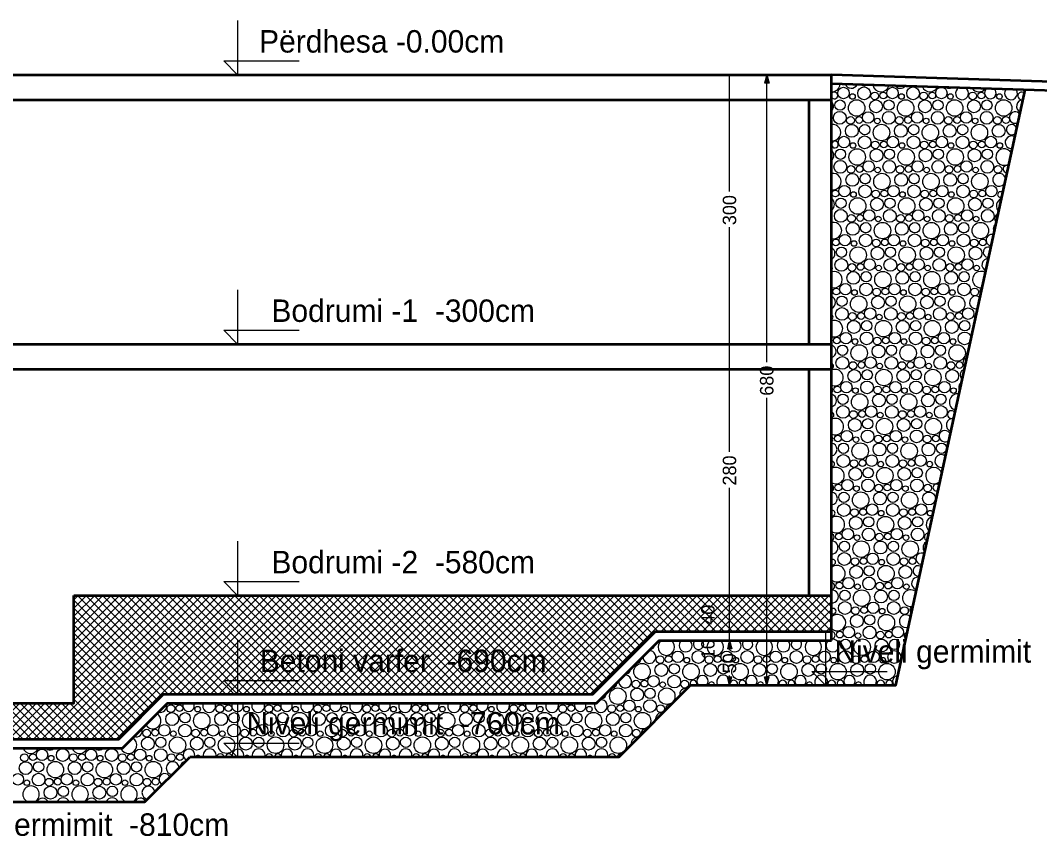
# Model space of a CAD drawing. Header units: millimetres. Extents: x 635850 to 824661, y -5878409 to -5774668.
# Drawn here: x 702219 to 713573, y -5850813 to -5841655 of the extents above; entities that cross this region are included whole.
import ezdxf

# ---------------------------------------------------------------- set-up
doc = ezdxf.new("R2010")
doc.units = ezdxf.units.MM
doc.header["$MEASUREMENT"] = 0
doc.layers.add('2D Drafting - General', color=7, linetype='Continuous')
for name, color, linetype, lineweight in [('2D Drafting - General_Pen_No__147', 7, 'Continuous', 20), ('2D Drafting - General_Pen_No__7', 7, 'Continuous', 35), ('A - Fill Zone_Pen_No__18', 9, 'Continuous', 15)]:
    doc.layers.add(name, color=color, linetype=linetype, lineweight=lineweight)
for name, color, linetype, lineweight, true_color in [('2D Drafting - General_Pen_No__166', 7, 'Continuous', 13, 0x97cbff), ('2D Drafting - General_Pen_No__86', 7, 'Continuous', 20, 0x5555ff), ('A - Fill Zone_Pen_No__82', 7, 'Continuous', 20, 0xaaaaaa), ('A - Fleta_Pen_No__86', 7, 'Continuous', 20, 0x5555ff)]:
    doc.layers.add(name, color=color, linetype=linetype, lineweight=lineweight, true_color=true_color)
doc.styles.add('GENERATED_STYLE_1', font='GOTHIC.TTF')
doc.dimstyles.new('GENERATED_STYLE__1', dxfattribs={"dimtxt": 150, "dimasz": 91.78744, "dimexe": 0.18, "dimexo": 0.0625, "dimgap": 0, "dimtad": 0, "dimdec": 0, "dimlfac": 0.1, "dimzin": 0, "dimdsep": 46, "dimtxsty": 'GENERATED_STYLE_1', "dimblk": 'ARROWHEAD_5', "dimblk1": 'ARROWHEAD_5', "dimblk2": 'ARROWHEAD_5', "dimcen": 0.09, "dimse1": 1, "dimse2": 1, "dimclrd": 256, "dimclre": 256, "dimclrt": 7, "dimadec": 0, "dimazin": 0, "dimtfac": 1, "dimtdec": 4, "dimtmove": 0, "dimatfit": 3, "dimfxl": 0, "dimtolj": 1, "dimtzin": 0, "dimarcsym": 0})

# ---------------------------------------------------------------- blocks, each defined once
blk = doc.blocks.new('*X2', base_point=(1074186, -5841583))
at = {"layer": 'A - Fill Zone_Pen_No__18', "color": 9, "linetype": 'Continuous', "lineweight": 15}
for centre, radius in [((711387, -5842464), 63.8), ((711488, -5842502), 31), ((711617, -5842467), 71), ((711736, -5842496), 42.9), ((711832, -5842491), 37.6), ((711933, -5842464), 63.8), ((712034, -5842502), 31), ((712163, -5842467), 71), ((712281, -5842496), 42.9), ((712377, -5842491), 37.6), ((712478, -5842464), 63.8), ((712579, -5842502), 31), ((712827, -5842496), 42.9), ((712923, -5842491), 37.6), ((713125, -5842502), 31), ((711349, -5842599), 57.5), ((711535, -5842631), 91.8), ((711750, -5842612), 71.6), ((711894, -5842599), 57.5), ((712081, -5842631), 91.8), ((712296, -5842612), 71.6), ((712440, -5842599), 57.5), ((712626, -5842631), 91.8), ((712841, -5842612), 71.6), ((712985, -5842599), 57.5), ((713172, -5842631), 91.8), ((711347, -5842740), 71), ((711663, -5842737), 63.8), ((711893, -5842740), 71), ((712208, -5842737), 63.8), ((712438, -5842740), 71), ((712754, -5842737), 63.8), ((712984, -5842740), 71), ((711480, -5842885), 71.6), ((711466, -5842769), 42.9), ((711562, -5842764), 37.6), ((711624, -5842872), 57.5), ((711811, -5842904), 91.8), ((711764, -5842775), 31), ((712026, -5842885), 71.6), ((712011, -5842769), 42.9), ((712107, -5842764), 37.6), ((712170, -5842872), 57.5), ((712356, -5842904), 91.8), ((712309, -5842775), 31), ((712571, -5842885), 71.6), ((712557, -5842769), 42.9), ((712653, -5842764), 37.6), ((712715, -5842872), 57.5), ((712902, -5842904), 91.8), ((712855, -5842775), 31), ((713117, -5842885), 71.6), ((713103, -5842769), 42.9), ((713198, -5842764), 37.6), ((711393, -5843010), 63.8), ((711494, -5843048), 31), ((711623, -5843013), 71), ((711741, -5843042), 42.9), ((711837, -5843037), 37.6), ((711938, -5843010), 63.8), ((712039, -5843048), 31), ((712168, -5843013), 71), ((712287, -5843042), 42.9), ((712383, -5843037), 37.6), ((712484, -5843010), 63.8), ((712585, -5843048), 31), ((712714, -5843013), 71), ((712833, -5843042), 42.9), ((712928, -5843037), 37.6), ((713029, -5843010), 63.8), ((713130, -5843048), 31), ((711354, -5843145), 57.5), ((711541, -5843177), 91.8), ((711756, -5843158), 71.6), ((711900, -5843145), 57.5), ((712086, -5843177), 91.8), ((712301, -5843158), 71.6), ((712445, -5843145), 57.5), ((712632, -5843177), 91.8), ((712847, -5843158), 71.6), ((712991, -5843145), 57.5), ((711353, -5843286), 71), ((711668, -5843283), 63.8), ((711898, -5843286), 71), ((712214, -5843283), 63.8), ((712444, -5843286), 71), ((712759, -5843283), 63.8), ((712990, -5843286), 71), ((711486, -5843431), 71.6), ((711471, -5843315), 42.9), ((711567, -5843310), 37.6), ((711630, -5843418), 57.5), ((711816, -5843450), 91.8), ((711769, -5843321), 31), ((712031, -5843431), 71.6), ((712017, -5843315), 42.9), ((712113, -5843310), 37.6), ((712175, -5843418), 57.5), ((712362, -5843450), 91.8), ((712315, -5843321), 31), ((712577, -5843431), 71.6), ((712563, -5843315), 42.9), ((712658, -5843310), 37.6), ((712721, -5843418), 57.5), ((712907, -5843450), 91.8), ((712860, -5843321), 31), ((713108, -5843315), 42.9), ((711398, -5843556), 63.8), ((711628, -5843559), 71), ((711944, -5843556), 63.8), ((712174, -5843559), 71), ((712489, -5843556), 63.8), ((712720, -5843559), 71), ((713035, -5843556), 63.8), ((711297, -5843583), 37.6), ((711499, -5843594), 31), ((711747, -5843588), 42.9), ((711843, -5843583), 37.6), ((712045, -5843594), 31), ((712293, -5843588), 42.9), ((712388, -5843583), 37.6), ((712590, -5843594), 31), ((712838, -5843588), 42.9), ((712934, -5843583), 37.6), ((711360, -5843691), 57.5), ((711546, -5843723), 91.8), ((711761, -5843704), 71.6), ((711905, -5843691), 57.5), ((712092, -5843723), 91.8), ((712307, -5843704), 71.6), ((712451, -5843691), 57.5), ((712637, -5843723), 91.8), ((712853, -5843704), 71.6), ((712997, -5843691), 57.5), ((711358, -5843832), 71), ((711477, -5843861), 42.9), ((711573, -5843856), 37.6), ((711674, -5843829), 63.8), ((711775, -5843867), 31), ((711904, -5843832), 71), ((712023, -5843861), 42.9), ((712118, -5843856), 37.6), ((712219, -5843829), 63.8), ((712320, -5843867), 31), ((712450, -5843832), 71), ((712568, -5843861), 42.9), ((712664, -5843856), 37.6), ((712765, -5843829), 63.8), ((712866, -5843867), 31), ((712995, -5843832), 71), ((711491, -5843977), 71.6), ((711635, -5843964), 57.5), ((711822, -5843996), 91.8), ((712037, -5843977), 71.6), ((712181, -5843964), 57.5), ((712367, -5843996), 91.8), ((712583, -5843977), 71.6), ((712727, -5843964), 57.5), ((712913, -5843996), 91.8), ((711404, -5844102), 63.8), ((711634, -5844105), 71), ((711949, -5844102), 63.8), ((712180, -5844105), 71), ((712495, -5844102), 63.8), ((712725, -5844105), 71), ((711303, -5844128), 37.6), ((711552, -5844269), 91.8), ((711505, -5844140), 31), ((711753, -5844134), 42.9), ((711848, -5844128), 37.6), ((712097, -5844269), 91.8), ((712050, -5844140), 31), ((712298, -5844134), 42.9), ((712394, -5844128), 37.6), ((712643, -5844269), 91.8), ((712596, -5844140), 31), ((712844, -5844134), 42.9), ((712939, -5844128), 37.6), ((711365, -5844237), 57.5), ((711767, -5844250), 71.6), ((711911, -5844237), 57.5), ((712313, -5844250), 71.6), ((712457, -5844237), 57.5), ((712858, -5844250), 71.6), ((711364, -5844378), 71), ((711483, -5844407), 42.9), ((711578, -5844401), 37.6), ((711679, -5844375), 63.8), ((711780, -5844413), 31), ((711910, -5844378), 71), ((712028, -5844407), 42.9), ((712124, -5844401), 37.6), ((712225, -5844375), 63.8), ((712326, -5844413), 31), ((712455, -5844378), 71), ((712574, -5844407), 42.9), ((712669, -5844401), 37.6), ((712770, -5844375), 63.8), ((712871, -5844413), 31), ((711497, -5844523), 71.6), ((711641, -5844510), 57.5), ((711827, -5844542), 91.8), ((712043, -5844523), 71.6), ((712187, -5844510), 57.5), ((712373, -5844542), 91.8), ((712588, -5844523), 71.6), ((712732, -5844510), 57.5), ((711409, -5844648), 63.8), ((711640, -5844651), 71), ((711955, -5844648), 63.8), ((712185, -5844651), 71), ((712500, -5844648), 63.8), ((712731, -5844651), 71), ((711308, -5844674), 37.6), ((711371, -5844783), 57.5), ((711557, -5844815), 91.8), ((711510, -5844686), 31), ((711773, -5844796), 71.6), ((711758, -5844680), 42.9), ((711854, -5844674), 37.6), ((711917, -5844783), 57.5), ((712103, -5844815), 91.8), ((712056, -5844686), 31), ((712318, -5844796), 71.6), ((712304, -5844680), 42.9), ((712399, -5844674), 37.6), ((712462, -5844783), 57.5), ((712648, -5844815), 91.8), ((712601, -5844686), 31), ((712849, -5844680), 42.9), ((711370, -5844924), 71), ((711685, -5844921), 63.8), ((711915, -5844924), 71), ((712230, -5844921), 63.8), ((712461, -5844924), 71), ((712776, -5844921), 63.8), ((711488, -5844953), 42.9), ((711584, -5844947), 37.6), ((711786, -5844959), 31), ((712034, -5844953), 42.9), ((712129, -5844947), 37.6), ((712331, -5844959), 31), ((712579, -5844953), 42.9), ((712675, -5844947), 37.6), ((711503, -5845069), 71.6), ((711647, -5845056), 57.5), ((711833, -5845088), 91.8), ((712048, -5845069), 71.6), ((712192, -5845056), 57.5), ((712378, -5845088), 91.8), ((712594, -5845069), 71.6), ((712738, -5845056), 57.5), ((711314, -5845220), 37.6), ((711415, -5845194), 63.8), ((711645, -5845197), 71), ((711764, -5845226), 42.9), ((711859, -5845220), 37.6), ((711960, -5845194), 63.8), ((712191, -5845197), 71), ((712309, -5845226), 42.9), ((712405, -5845220), 37.6), ((712506, -5845194), 63.8), ((712736, -5845197), 71), ((711377, -5845329), 57.5), ((711563, -5845360), 91.8), ((711516, -5845232), 31), ((711778, -5845342), 71.6), ((711922, -5845329), 57.5), ((712108, -5845360), 91.8), ((712061, -5845232), 31), ((712324, -5845342), 71.6), ((712468, -5845329), 57.5), ((712654, -5845360), 91.8), ((712607, -5845232), 31), ((711375, -5845470), 71), ((711690, -5845467), 63.8), ((711921, -5845470), 71), ((712236, -5845467), 63.8), ((712466, -5845470), 71), ((711494, -5845499), 42.9), ((711589, -5845493), 37.6), ((711791, -5845505), 31), ((712039, -5845499), 42.9), ((712135, -5845493), 37.6), ((712337, -5845505), 31), ((712585, -5845499), 42.9), ((712680, -5845493), 37.6), ((711508, -5845615), 71.6), ((711652, -5845602), 57.5), ((711838, -5845633), 91.8), ((712054, -5845615), 71.6), ((712198, -5845602), 57.5), ((712384, -5845633), 91.8), ((712599, -5845615), 71.6), ((711319, -5845766), 37.6), ((711420, -5845740), 63.8), ((711521, -5845778), 31), ((711651, -5845743), 71), ((711769, -5845772), 42.9), ((711865, -5845766), 37.6), ((711966, -5845740), 63.8), ((712067, -5845778), 31), ((712196, -5845743), 71), ((712315, -5845772), 42.9), ((712410, -5845766), 37.6), ((712512, -5845740), 63.8), ((712613, -5845778), 31), ((711382, -5845875), 57.5), ((711568, -5845906), 91.8), ((711784, -5845888), 71.6), ((711928, -5845875), 57.5), ((712114, -5845906), 91.8), ((712329, -5845888), 71.6), ((712473, -5845875), 57.5), ((711381, -5846016), 71), ((711696, -5846013), 63.8), ((711926, -5846016), 71), ((712242, -5846013), 63.8), ((712472, -5846016), 71), ((711514, -5846161), 71.6), ((711499, -5846045), 42.9), ((711595, -5846039), 37.6), ((711658, -5846148), 57.5), ((711844, -5846179), 91.8), ((711797, -5846051), 31), ((712059, -5846161), 71.6), ((712045, -5846045), 42.9), ((712140, -5846039), 37.6), ((712203, -5846148), 57.5), ((712389, -5846179), 91.8), ((712343, -5846051), 31), ((711656, -5846289), 71), ((712202, -5846289), 71), ((711325, -5846312), 37.6), ((711426, -5846286), 63.8), ((711527, -5846324), 31), ((711775, -5846318), 42.9), ((711870, -5846312), 37.6), ((711972, -5846286), 63.8), ((712073, -5846324), 31), ((712320, -5846318), 42.9), ((712416, -5846312), 37.6), ((711388, -5846421), 57.5), ((711574, -5846452), 91.8), ((711789, -5846434), 71.6), ((711933, -5846421), 57.5), ((712119, -5846452), 91.8), ((712335, -5846434), 71.6), ((712479, -5846421), 57.5), ((711386, -5846562), 71), ((711505, -5846591), 42.9), ((711600, -5846585), 37.6), ((711702, -5846559), 63.8), ((711932, -5846562), 71), ((712050, -5846591), 42.9), ((712146, -5846585), 37.6), ((712247, -5846559), 63.8), ((711519, -5846707), 71.6), ((711663, -5846694), 57.5), ((711849, -5846725), 91.8), ((711803, -5846597), 31), ((712065, -5846707), 71.6), ((712209, -5846694), 57.5), ((712348, -5846597), 31), ((711432, -5846832), 63.8), ((711662, -5846835), 71), ((711977, -5846832), 63.8), ((712207, -5846835), 71), ((711330, -5846858), 37.6), ((711533, -5846870), 31), ((711780, -5846864), 42.9), ((711876, -5846858), 37.6), ((712078, -5846870), 31), ((712326, -5846864), 42.9), ((711393, -5846967), 57.5), ((711579, -5846998), 91.8), ((711795, -5846980), 71.6), ((711939, -5846967), 57.5), ((712125, -5846998), 91.8), ((712340, -5846980), 71.6), ((711392, -5847108), 71), ((711510, -5847137), 42.9), ((711606, -5847131), 37.6), ((711707, -5847105), 63.8), ((711808, -5847143), 31), ((711937, -5847108), 71), ((712056, -5847137), 42.9), ((712152, -5847131), 37.6), ((712253, -5847105), 63.8), ((712354, -5847143), 31), ((711525, -5847253), 71.6), ((711669, -5847240), 57.5), ((711855, -5847271), 91.8), ((712070, -5847253), 71.6), ((712214, -5847240), 57.5), ((711437, -5847378), 63.8), ((711667, -5847381), 71), ((711983, -5847378), 63.8), ((712213, -5847381), 71), ((711336, -5847404), 37.6), ((711399, -5847513), 57.5), ((711585, -5847544), 91.8), ((711538, -5847416), 31), ((711800, -5847526), 71.6), ((711786, -5847410), 42.9), ((711882, -5847404), 37.6), ((711944, -5847513), 57.5), ((712131, -5847544), 91.8), ((712084, -5847416), 31), ((711397, -5847654), 71), ((711943, -5847654), 71), ((711516, -5847683), 42.9), ((711612, -5847677), 37.6), ((711713, -5847651), 63.8), ((711814, -5847689), 31), ((712061, -5847683), 42.9), ((712157, -5847677), 37.6), ((711530, -5847799), 71.6), ((711674, -5847786), 57.5), ((711861, -5847817), 91.8), ((712076, -5847799), 71.6), ((711342, -5847950), 37.6), ((711443, -5847924), 63.8), ((711673, -5847927), 71), ((711791, -5847956), 42.9), ((711887, -5847950), 37.6), ((711988, -5847924), 63.8), ((711404, -5848059), 57.5), ((711591, -5848090), 91.8), ((711544, -5847962), 31), ((711806, -5848072), 71.6), ((711950, -5848059), 57.5), ((712089, -5847962), 31), ((711403, -5848200), 71), ((711718, -5848197), 63.8), ((711948, -5848200), 71), ((711521, -5848229), 42.9), ((711617, -5848223), 37.6), ((711819, -5848235), 31), ((712067, -5848229), 42.9), ((711536, -5848345), 71.6), ((711680, -5848332), 57.5), ((711866, -5848363), 91.8), ((711347, -5848496), 37.6), ((711448, -5848470), 63.8), ((711549, -5848508), 31), ((711678, -5848473), 71), ((711797, -5848502), 42.9), ((711893, -5848496), 37.6), ((711994, -5848470), 63.8), ((711410, -5848605), 57.5), ((711596, -5848636), 91.8), ((711811, -5848618), 71.6), ((711956, -5848605), 57.5), ((709542, -5848743), 63.8), ((709772, -5848746), 71), ((710087, -5848743), 63.8), ((710317, -5848746), 71), ((710633, -5848743), 63.8), ((710863, -5848746), 71), ((711178, -5848743), 63.8), ((711408, -5848746), 71), ((711724, -5848743), 63.8), ((711954, -5848746), 71), ((709144, -5848909), 91.8), ((709359, -5848891), 71.6), ((709345, -5848775), 42.9), ((709440, -5848769), 37.6), ((709503, -5848878), 57.5), ((709689, -5848909), 91.8), ((709643, -5848781), 31), ((709905, -5848891), 71.6), ((709890, -5848775), 42.9), ((709986, -5848769), 37.6), ((710049, -5848878), 57.5), ((710235, -5848909), 91.8), ((710188, -5848781), 31), ((710450, -5848891), 71.6), ((710436, -5848775), 42.9), ((710532, -5848769), 37.6), ((710594, -5848878), 57.5), ((710781, -5848909), 91.8), ((710734, -5848781), 31), ((710996, -5848891), 71.6), ((710981, -5848775), 42.9), ((711077, -5848769), 37.6), ((711140, -5848878), 57.5), ((711326, -5848909), 91.8), ((711279, -5848781), 31), ((711541, -5848891), 71.6), ((711527, -5848775), 42.9), ((711623, -5848769), 37.6), ((711686, -5848878), 57.5), ((711872, -5848909), 91.8), ((711825, -5848781), 31), ((709075, -5849048), 42.9), ((709170, -5849042), 37.6), ((709272, -5849016), 63.8), ((709373, -5849054), 31), ((709502, -5849019), 71), ((709620, -5849048), 42.9), ((708874, -5849182), 91.8), ((709089, -5849164), 71.6), ((709233, -5849151), 57.5), ((709419, -5849182), 91.8), ((703895, -5849321), 42.9), ((703990, -5849315), 37.6), ((704440, -5849321), 42.9), ((704536, -5849315), 37.6), ((704986, -5849321), 42.9), ((705082, -5849315), 37.6), ((705531, -5849321), 42.9), ((705627, -5849315), 37.6), ((706077, -5849321), 42.9), ((706173, -5849315), 37.6), ((706623, -5849321), 42.9), ((706718, -5849315), 37.6), ((707168, -5849321), 42.9), ((707264, -5849315), 37.6), ((707714, -5849321), 42.9), ((707809, -5849315), 37.6), ((708259, -5849321), 42.9), ((708355, -5849315), 37.6), ((708805, -5849321), 42.9), ((708900, -5849315), 37.6), ((709002, -5849289), 63.8), ((709232, -5849292), 71), ((709350, -5849321), 42.9), ((703909, -5849437), 71.6), ((704053, -5849423), 57.5), ((704239, -5849455), 91.8), ((704193, -5849327), 31), ((704455, -5849437), 71.6), ((704599, -5849423), 57.5), ((704785, -5849455), 91.8), ((704738, -5849327), 31), ((705000, -5849437), 71.6), ((705144, -5849423), 57.5), ((705331, -5849455), 91.8), ((705284, -5849327), 31), ((705546, -5849437), 71.6), ((705690, -5849423), 57.5), ((705876, -5849455), 91.8), ((705829, -5849327), 31), ((706091, -5849437), 71.6), ((706235, -5849423), 57.5), ((706422, -5849455), 91.8), ((706375, -5849327), 31), ((706637, -5849437), 71.6), ((706781, -5849423), 57.5), ((706967, -5849455), 91.8), ((706920, -5849327), 31), ((707183, -5849437), 71.6), ((707327, -5849423), 57.5), ((707513, -5849455), 91.8), ((707466, -5849327), 31), ((707728, -5849437), 71.6), ((707872, -5849423), 57.5), ((708058, -5849455), 91.8), ((708011, -5849327), 31), ((708274, -5849437), 71.6), ((708418, -5849423), 57.5), ((708604, -5849455), 91.8), ((708557, -5849327), 31), ((708819, -5849437), 71.6), ((708963, -5849423), 57.5), ((709149, -5849455), 91.8), ((709103, -5849327), 31), ((703822, -5849562), 63.8), ((704052, -5849565), 71), ((704367, -5849562), 63.8), ((704597, -5849565), 71), ((704913, -5849562), 63.8), ((705143, -5849565), 71), ((705458, -5849562), 63.8), ((705688, -5849565), 71), ((706004, -5849562), 63.8), ((706234, -5849565), 71), ((706549, -5849562), 63.8), ((706780, -5849565), 71), ((707095, -5849562), 63.8), ((707325, -5849565), 71), ((707640, -5849562), 63.8), ((707871, -5849565), 71), ((708186, -5849562), 63.8), ((708416, -5849565), 71), ((708732, -5849562), 63.8), ((708962, -5849565), 71), ((703625, -5849594), 42.9), ((703720, -5849588), 37.6), ((703923, -5849600), 31), ((704170, -5849594), 42.9), ((704266, -5849588), 37.6), ((704468, -5849600), 31), ((704716, -5849594), 42.9), ((704812, -5849588), 37.6), ((705014, -5849600), 31), ((705261, -5849594), 42.9), ((705357, -5849588), 37.6), ((705559, -5849600), 31), ((705807, -5849594), 42.9), ((705903, -5849588), 37.6), ((706105, -5849600), 31), ((706353, -5849594), 42.9), ((706448, -5849588), 37.6), ((706650, -5849600), 31), ((706898, -5849594), 42.9), ((706994, -5849588), 37.6), ((707196, -5849600), 31), ((707444, -5849594), 42.9), ((707539, -5849588), 37.6), ((707741, -5849600), 31), ((707989, -5849594), 42.9), ((708085, -5849588), 37.6), ((708287, -5849600), 31), ((708535, -5849594), 42.9), ((708630, -5849588), 37.6), ((708833, -5849600), 31), ((709080, -5849594), 42.9), ((703639, -5849710), 71.6), ((703783, -5849696), 57.5), ((703969, -5849728), 91.8), ((704185, -5849710), 71.6), ((704329, -5849696), 57.5), ((704515, -5849728), 91.8), ((704730, -5849710), 71.6), ((704874, -5849696), 57.5), ((705061, -5849728), 91.8), ((705276, -5849710), 71.6), ((705420, -5849696), 57.5), ((705606, -5849728), 91.8), ((705821, -5849710), 71.6), ((705965, -5849696), 57.5), ((706152, -5849728), 91.8), ((706367, -5849710), 71.6), ((706511, -5849696), 57.5), ((706697, -5849728), 91.8), ((706913, -5849710), 71.6), ((707057, -5849696), 57.5), ((707243, -5849728), 91.8), ((707458, -5849710), 71.6), ((707602, -5849696), 57.5), ((707788, -5849728), 91.8), ((708004, -5849710), 71.6), ((708148, -5849696), 57.5), ((708334, -5849728), 91.8), ((708549, -5849710), 71.6), ((708693, -5849696), 57.5), ((708879, -5849728), 91.8), ((702264, -5849867), 42.9), ((702359, -5849861), 37.6), ((702460, -5849835), 63.8), ((702561, -5849873), 31), ((702691, -5849838), 71), ((702809, -5849867), 42.9), ((702905, -5849861), 37.6), ((703006, -5849835), 63.8), ((703107, -5849873), 31), ((703236, -5849838), 71), ((703355, -5849867), 42.9), ((703450, -5849861), 37.6), ((703552, -5849835), 63.8), ((703653, -5849873), 31), ((703782, -5849838), 71), ((703900, -5849867), 42.9), ((703996, -5849861), 37.6), ((702278, -5849983), 71.6), ((702422, -5849969), 57.5), ((702608, -5850001), 91.8), ((702824, -5849983), 71.6), ((702968, -5849969), 57.5), ((703154, -5850001), 91.8), ((703369, -5849983), 71.6), ((703513, -5849969), 57.5), ((703699, -5850001), 91.8), ((702190, -5850108), 63.8), ((702421, -5850111), 71), ((702736, -5850108), 63.8), ((702966, -5850111), 71), ((703282, -5850108), 63.8), ((703512, -5850111), 71), ((702291, -5850146), 31), ((702554, -5850256), 71.6), ((702539, -5850140), 42.9), ((702635, -5850134), 37.6), ((702698, -5850242), 57.5), ((702837, -5850146), 31), ((703099, -5850256), 71.6), ((703085, -5850140), 42.9), ((703180, -5850134), 37.6), ((703243, -5850242), 57.5), ((703383, -5850146), 31), ((703630, -5850140), 42.9), ((703726, -5850134), 37.6)]:
    blk.add_circle(centre, radius, dxfattribs=at)
for centre, radius, start, end in [((711259, -5842358), 91.8, 266.9878, 356.1496), ((711286, -5842491), 37.6, 213.343, 146.657), ((711475, -5842339), 71.6, 201.8757, 334.5068), ((711619, -5842326), 57.5, 232.1362, 304.2463), ((711805, -5842358), 91.8, 191.0863, 345.2962), ((712020, -5842339), 71.6, 218.1574, 318.2251), ((712351, -5842358), 91.8, 202.4404, 333.9421), ((712566, -5842339), 71.6, 240.1941, 296.1884), ((712708, -5842467), 71, 119.5933, 56.7892), ((712896, -5842358), 91.8, 214.9355, 321.447), ((713024, -5842464), 63.8, 130.2805, 46.1021), ((713254, -5842467), 71, 140.5383, 35.8442), ((713373, -5842496), 42.9, 42.4492, 293.0543), ((713442, -5842358), 91.8, 229.9844, 249.3272), ((711205, -5842612), 71.6, 314.1323, 45.8677), ((713387, -5842612), 71.6, 89.0294, 246.4741), ((713299, -5842737), 63.8, 32.7046, 302.7989), ((711265, -5842904), 91.8, 263.5049, 96.4951), ((713261, -5842872), 57.5, 7.9979, 327.5055), ((711292, -5843037), 37.6, 190.4971, 169.5029), ((713260, -5843013), 71, 56.7405, 278.763), ((711210, -5843158), 71.6, 308.2139, 51.7861), ((713177, -5843177), 91.8, 26.8858, 308.6177), ((711224, -5843321), 31, 355.0556, 4.9444), ((711271, -5843450), 91.8, 259.9977, 100.0023), ((713123, -5843431), 71.6, 356.7449, 338.7586), ((713204, -5843310), 37.6, 50.8419, 284.6616), ((713136, -5843594), 31, 29.9, 305.6035), ((711216, -5843704), 71.6, 302.7436, 57.2564), ((713183, -5843723), 91.8, 110.7781, 224.7254), ((713114, -5843861), 42.9, 93.7375, 241.7659), ((711229, -5843867), 31, 324.7818, 35.2182), ((711276, -5843996), 91.8, 256.4522, 103.5478), ((713128, -5843977), 71.6, 122.7359, 212.7676), ((713040, -5844102), 63.8, 70.0279, 265.4756), ((711221, -5844250), 71.6, 297.5914, 62.4086), ((713002, -5844237), 57.5, 60.1615, 275.342), ((711235, -5844413), 31, 309.6164, 50.3836), ((713001, -5844378), 71, 86.7896, 248.7139), ((711282, -5844542), 91.8, 252.8529, 107.1471), ((712918, -5844542), 91.8, 55.5942, 279.9093), ((711213, -5844680), 42.9, 348.8657, 11.1343), ((711227, -5844796), 71.6, 292.6714, 67.3286), ((712864, -5844796), 71.6, 49.3038, 286.1997), ((712945, -5844674), 37.6, 109.1052, 226.3983), ((711240, -5844959), 31, 297.2792, 62.7208), ((712877, -5844959), 31, 103.7541, 231.7494), ((711287, -5845088), 91.8, 249.1823, 110.8177), ((712924, -5845088), 91.8, 148.4068, 187.0967), ((711218, -5845226), 42.9, 328.3739, 31.6261), ((711233, -5845342), 71.6, 287.9223, 72.0777), ((712782, -5845467), 63.8, 103.7848, 231.7187), ((711246, -5845505), 31, 286.2011, 73.7989), ((711293, -5845633), 91.8, 245.4199, 114.5801), ((712743, -5845602), 57.5, 97.2513, 238.2522), ((711224, -5845772), 42.9, 316.2031, 43.7969), ((712742, -5845743), 71, 120.0294, 215.474), ((711238, -5845888), 71.6, 283.2976, 76.7024), ((712659, -5845906), 91.8, 78.9758, 256.5277), ((711251, -5846051), 31, 275.7215, 84.2785), ((711298, -5846179), 91.8, 241.5407, 118.4593), ((712605, -5846161), 71.6, 79.7567, 255.7467), ((712590, -5846045), 42.9, 19.9885, 315.515), ((711229, -5846318), 42.9, 306.3068, 53.6932), ((712517, -5846286), 63.8, 15.164, 320.3395), ((711244, -5846434), 71.6, 278.7597, 81.2403), ((712477, -5846562), 71, 46.3876, 289.1159), ((711257, -5846597), 31, 265.433, 94.567), ((711304, -5846725), 91.8, 237.5133, 122.4867), ((712395, -5846725), 91.8, 13.4861, 322.0174), ((711235, -5846864), 42.9, 297.5433, 62.4567), ((712422, -5846858), 37.6, 28.4541, 307.0494), ((711249, -5846980), 71.6, 274.2767, 85.7233), ((712484, -5846967), 57.5, 153.6365, 181.867), ((711263, -5847143), 31, 254.9927, 105.0073), ((711309, -5847271), 91.8, 233.2965, 126.7035), ((712401, -5847271), 91.8, 102.5787, 232.9248), ((711240, -5847410), 42.9, 289.4346, 70.5654), ((711255, -5847526), 71.6, 269.8198, 90.1802), ((712346, -5847526), 71.6, 110.8676, 224.6359), ((712331, -5847410), 42.9, 78.1781, 257.3254), ((711268, -5847689), 31, 244.0072, 115.9928), ((712258, -5847651), 63.8, 59.4255, 276.078), ((711315, -5847817), 91.8, 228.834, 131.166), ((712220, -5847786), 57.5, 47.6239, 287.8796), ((711246, -5847956), 42.9, 281.7148, 78.2852), ((712218, -5847927), 71, 77.4745, 258.0289), ((711260, -5848072), 71.6, 265.3618, 94.6382), ((712136, -5848090), 91.8, 47.5994, 287.904), ((711274, -5848235), 31, 231.8607, 128.1393), ((712163, -5848223), 37.6, 90.1553, 245.3481), ((711321, -5848363), 91.8, 224.0435, 135.9565), ((712081, -5848345), 71.6, 38.1879, 297.3156), ((711251, -5848502), 42.9, 274.2065, 85.7935), ((712095, -5848508), 31, 81.6458, 253.8576), ((709414, -5848636), 91.8, 124.3587, 55.6413), ((709629, -5848618), 71.6, 127.0495, 52.9505), ((709773, -5848605), 57.5, 130.2904, 49.7096), ((709959, -5848636), 91.8, 124.3587, 55.6413), ((710175, -5848618), 71.6, 127.0495, 52.9505), ((710319, -5848605), 57.5, 130.2904, 49.7096), ((710505, -5848636), 91.8, 124.3587, 55.6413), ((710720, -5848618), 71.6, 127.0495, 52.9505), ((710864, -5848605), 57.5, 130.2904, 49.7096), ((711051, -5848636), 91.8, 124.3587, 55.6413), ((711266, -5848618), 71.6, 127.0495, 99.1246), ((712142, -5848636), 91.8, 132.6763, 202.8272), ((709226, -5848746), 71, 176.3633, 93.6367), ((709228, -5848605), 57.5, 277.6657, 352.3343), ((709097, -5848781), 31, 250.6022, 19.3978), ((712073, -5848775), 42.9, 137.1509, 198.3526), ((708958, -5848878), 57.5, 274.3154, 355.6846), ((708827, -5849054), 31, 246.337, 23.663), ((708956, -5849019), 71, 173.7055, 96.2945), ((709716, -5849042), 37.6, 331.0008, 210.8764), ((709817, -5849016), 63.8, 315.3852, 224.6148), ((709918, -5849054), 31, 347.5308, 192.4692), ((710047, -5849019), 71, 324.1342, 215.8658), ((710166, -5849048), 42.9, 342.4727, 197.5273), ((710262, -5849042), 37.6, 331.0008, 208.9992), ((710363, -5849016), 63.8, 315.3852, 224.6148), ((710464, -5849054), 31, 347.5308, 192.4692), ((710593, -5849019), 71, 324.1342, 215.8658), ((710711, -5849048), 42.9, 342.4727, 197.5273), ((710807, -5849042), 37.6, 331.0008, 208.9992), ((710908, -5849016), 63.8, 315.3852, 224.6148), ((711009, -5849054), 31, 347.5308, 192.4692), ((711138, -5849019), 71, 324.1342, 215.8658), ((711257, -5849048), 42.9, 342.4727, 197.5273), ((711353, -5849042), 37.6, 331.0008, 208.9992), ((711454, -5849016), 63.8, 315.3852, 224.6148), ((711555, -5849054), 31, 347.5308, 192.4692), ((711684, -5849019), 71, 324.1342, 215.8658), ((711803, -5849048), 42.9, 342.4727, 197.5273), ((711898, -5849042), 37.6, 331.0008, 208.9992), ((711999, -5849016), 63.8, 92.7542, 224.6148), ((708688, -5849151), 57.5, 271.1791, 358.8209), ((709635, -5849164), 71.6, 76.6257, 193.3743), ((703776, -5849292), 71, 254.2692, 15.7308), ((703964, -5849182), 91.8, 238.4095, 301.5905), ((704092, -5849289), 63.8, 153.8141, 26.1859), ((704322, -5849292), 71, 153.7219, 26.2781), ((704509, -5849182), 91.8, 238.4095, 301.5905), ((704637, -5849289), 63.8, 153.8141, 26.1859), ((704867, -5849292), 71, 153.7219, 26.2781), ((705055, -5849182), 91.8, 238.4095, 301.5905), ((705183, -5849289), 63.8, 153.8141, 26.1859), ((705413, -5849292), 71, 153.7219, 26.2781), ((705601, -5849182), 91.8, 238.4095, 301.5905), ((705728, -5849289), 63.8, 153.8141, 26.1859), ((705958, -5849292), 71, 153.7219, 26.2781), ((706146, -5849182), 91.8, 238.4095, 301.5905), ((706274, -5849289), 63.8, 153.8141, 26.1859), ((706504, -5849292), 71, 153.7219, 26.2781), ((706692, -5849182), 91.8, 238.4094, 301.5906), ((706819, -5849289), 63.8, 153.8141, 26.1859), ((707050, -5849292), 71, 153.7219, 26.2781), ((707237, -5849182), 91.8, 238.4094, 301.5906), ((707365, -5849289), 63.8, 153.8141, 26.1859), ((707595, -5849292), 71, 153.7219, 26.2781), ((707783, -5849182), 91.8, 238.4094, 301.5906), ((707910, -5849289), 63.8, 153.8141, 26.1859), ((708141, -5849292), 71, 153.7219, 26.2781), ((708328, -5849182), 91.8, 238.4094, 301.5906), ((708456, -5849289), 63.8, 153.8141, 26.1859), ((708686, -5849292), 71, 153.7219, 99.1162), ((709446, -5849315), 37.6, 62.4762, 207.5238), ((703694, -5849455), 91.8, 210.7382, 59.2618), ((709365, -5849437), 71.6, 78.6389, 191.3611), ((703506, -5849565), 71, 252.3276, 17.6724), ((709176, -5849588), 37.6, 65.8918, 204.1082), ((703424, -5849728), 91.8, 200.5455, 60.6293), ((709095, -5849710), 71.6, 80.7003, 189.2997), ((702333, -5849728), 91.8, 200.5455, 339.4545), ((702548, -5849710), 71.6, 225.3526, 314.6474), ((702878, -5849728), 91.8, 200.5455, 339.4545), ((703094, -5849710), 71.6, 225.3526, 314.6474), ((704097, -5849835), 63.8, 336.1135, 247.0928), ((704198, -5849873), 31, 23.3377, 156.6623), ((704327, -5849838), 71, 341.4346, 198.5654), ((704446, -5849867), 42.9, 8.1352, 171.8648), ((704542, -5849861), 37.6, 1.1416, 178.8584), ((704643, -5849835), 63.8, 336.1135, 203.8865), ((704744, -5849873), 31, 23.3377, 156.6623), ((704873, -5849838), 71, 341.4346, 198.5654), ((704991, -5849867), 42.9, 8.1352, 171.8648), ((705087, -5849861), 37.6, 1.1416, 178.8584), ((705188, -5849835), 63.8, 336.1135, 203.8865), ((705289, -5849873), 31, 23.3377, 156.6623), ((705418, -5849838), 71, 341.4346, 198.5654), ((705537, -5849867), 42.9, 8.1352, 171.8648), ((705633, -5849861), 37.6, 1.1416, 178.8584), ((705734, -5849835), 63.8, 336.1135, 203.8865), ((705835, -5849873), 31, 23.3377, 156.6623), ((705964, -5849838), 71, 341.4347, 198.5653), ((706083, -5849867), 42.9, 8.1352, 171.8648), ((706178, -5849861), 37.6, 1.1416, 178.8584), ((706279, -5849835), 63.8, 336.1135, 203.8865), ((706380, -5849873), 31, 23.3377, 156.6623), ((706510, -5849838), 71, 341.4347, 198.5653), ((706628, -5849867), 42.9, 8.1352, 171.8648), ((706724, -5849861), 37.6, 1.1417, 178.8583), ((706825, -5849835), 63.8, 336.1135, 203.8865), ((706926, -5849873), 31, 23.3378, 156.6622), ((707055, -5849838), 71, 341.4347, 198.5653), ((707174, -5849867), 42.9, 8.1352, 171.8648), ((707269, -5849861), 37.6, 1.1417, 178.8583), ((707370, -5849835), 63.8, 336.1135, 203.8865), ((707471, -5849873), 31, 23.3378, 156.6622), ((707601, -5849838), 71, 341.4347, 198.5653), ((707719, -5849867), 42.9, 8.1352, 171.8648), ((707815, -5849861), 37.6, 1.1417, 178.8583), ((707916, -5849835), 63.8, 336.1135, 203.8865), ((708017, -5849873), 31, 23.3378, 156.6622), ((708146, -5849838), 71, 341.4347, 198.5653), ((708265, -5849867), 42.9, 8.1353, 171.8647), ((708360, -5849861), 37.6, 1.1417, 178.8583), ((708462, -5849835), 63.8, 336.1135, 203.8865), ((708563, -5849873), 31, 23.3378, 156.6622), ((708692, -5849838), 71, 341.4347, 198.5653), ((708810, -5849867), 42.9, 8.1353, 171.8647), ((708906, -5849861), 37.6, 69.3871, 178.8583), ((703915, -5849983), 71.6, 2.5321, 267.4679), ((704059, -5849969), 57.5, 95.184, 174.816), ((703827, -5850108), 63.8, 24.9442, 245.0558), ((702338, -5850274), 91.8, 290.0843, 249.9157), ((702884, -5850274), 91.8, 290.0843, 249.9157), ((703429, -5850274), 91.8, 290.0843, 249.9157), ((703645, -5850256), 71.6, 4.7902, 265.2098), ((703789, -5850242), 57.5, 98.6012, 171.3988), ((702466, -5850381), 63.8, 18.3965, 161.6035), ((702696, -5850384), 71, 19.249, 160.751), ((703012, -5850381), 63.8, 18.3965, 161.6035), ((703242, -5850384), 71, 19.249, 160.751), ((703557, -5850381), 63.8, 26.955, 161.6035)]:
    blk.add_arc(centre, radius, start, end, dxfattribs=at)
blk = doc.blocks.new('Fill_1', base_point=(1074186, -5841583))
at = {"layer": 'A - Fill Zone_Pen_No__18', "color": 9, "linetype": 'Continuous', "lineweight": 15}
blk.add_blockref('*X2', (1074186, -5841583), dxfattribs=at)
blk = doc.blocks.new('*D66', base_point=(1074186, -5841583))
at = {"layer": '2D Drafting - General_Pen_No__166', "linetype": 'Continuous', "lineweight": 13, "true_color": 0x97cbff}
for points in [[(710120, -5848561), (710095, -5848654), (710145, -5848654)], [(710120, -5849061), (710145, -5848967), (710095, -5848967)]]:
    blk.add_hatch(color=151, dxfattribs=at).paths.add_polyline_path(points)
at = {"layer": '2D Drafting - General_Pen_No__166', "color": 151, "linetype": 'Continuous', "lineweight": 13, "true_color": 0x97cbff}
for p, q in [((710120, -5848561), (710095, -5848654)), ((710120, -5848561), (710145, -5848654)), ((710145, -5848654), (710095, -5848654)), ((710120, -5848669), (710120, -5848654)), ((710095, -5848967), (710145, -5848967)), ((710120, -5849061), (710095, -5848967)), ((710120, -5848967), (710120, -5848952)), ((710120, -5849061), (710145, -5848967))]:
    blk.add_line(p, q, dxfattribs=at)
at = {"layer": '2D Drafting - General_Pen_No__147', "color": 7, "lineweight": 20, "char_height": 150, "attachment_point": 7, "rotation": 90, "style": 'GENERATED_STYLE_1'}
for s, insert in [('\\A1;{\\pql;\\fCentury Gothic|b0|i0|c0|p34;10}', (709955, -5848770)), ('\\A1;{\\pql;\\fCentury Gothic|b0|i0|c0|p34;50}', (710195, -5848928))]:
    blk.add_mtext(s, dxfattribs=dict(at, insert=insert))
blk = doc.blocks.new('ARROWHEAD_5')
at = {"linetype": 'Continuous', "lineweight": 0}
blk.add_hatch(color=0, dxfattribs=at).paths.add_polyline_path([(-1, 0.2679), (0, 0), (-1, -0.2679)])
at = {"color": 0, "linetype": 'Continuous', "lineweight": 0}
blk.add_line((0, 0), (-1, 0), dxfattribs=at)
blk = doc.blocks.new('*D67', base_point=(1074186, -5841583))
at = {"layer": '2D Drafting - General_Pen_No__166', "linetype": 'Continuous', "lineweight": 13, "true_color": 0x97cbff}
blk.add_hatch(color=151, dxfattribs=at).paths.add_polyline_path([(710120, -5848561), (710095, -5848654), (710145, -5848654)])
at = {"layer": '2D Drafting - General_Pen_No__166', "color": 151, "linetype": 'Continuous', "lineweight": 13, "true_color": 0x97cbff}
blk.add_line((710120, -5848561), (710120, -5848461), dxfattribs=at)
blk = doc.blocks.new('*D68', base_point=(1074186, -5841583))
at = {"layer": '2D Drafting - General_Pen_No__166', "color": 151, "linetype": 'Continuous', "lineweight": 13, "true_color": 0x97cbff}
blk.add_line((710120, -5848461), (710120, -5848061), dxfattribs=at)
at = {"layer": '2D Drafting - General_Pen_No__147', "color": 7, "lineweight": 20, "insert": (709955, -5848386), "char_height": 150, "attachment_point": 7, "rotation": 90, "style": 'GENERATED_STYLE_1'}
blk.add_mtext('\\A1;{\\pql;\\fCentury Gothic|b0|i0|c0|p34;40}', dxfattribs=at)
blk = doc.blocks.new('*D69', base_point=(1074186, -5841583))
at = {"layer": '2D Drafting - General_Pen_No__166', "color": 151, "linetype": 'Continuous', "lineweight": 13, "true_color": 0x97cbff}
for p, q in [((710120, -5846461), (710120, -5845261)), ((710120, -5848061), (710120, -5846860))]:
    blk.add_line(p, q, dxfattribs=at)
at = {"layer": '2D Drafting - General_Pen_No__147', "color": 7, "lineweight": 20, "insert": (710195, -5846836), "char_height": 150, "attachment_point": 7, "rotation": 90, "style": 'GENERATED_STYLE_1'}
blk.add_mtext('\\A1;{\\pql;\\fCentury Gothic|b0|i0|c0|p34;280}', dxfattribs=at)
blk = doc.blocks.new('*D70', base_point=(1074186, -5841583))
at = {"layer": '2D Drafting - General_Pen_No__166', "color": 151, "linetype": 'Continuous', "lineweight": 13, "true_color": 0x97cbff}
for p, q in [((710120, -5843561), (710120, -5842261)), ((710120, -5845261), (710120, -5843960))]:
    blk.add_line(p, q, dxfattribs=at)
at = {"layer": '2D Drafting - General_Pen_No__147', "color": 7, "lineweight": 20, "insert": (710195, -5843936), "char_height": 150, "attachment_point": 7, "rotation": 90, "style": 'GENERATED_STYLE_1'}
blk.add_mtext('\\A1;{\\pql;\\fCentury Gothic|b0|i0|c0|p34;300}', dxfattribs=at)
blk = doc.blocks.new('*D71', base_point=(1074186, -5841583))
at = {"layer": '2D Drafting - General_Pen_No__166', "linetype": 'Continuous', "lineweight": 13, "true_color": 0x97cbff}
for points in [[(710535, -5842261), (710510, -5842354), (710560, -5842354)], [(710535, -5849061), (710560, -5848967), (710510, -5848967)]]:
    blk.add_hatch(color=151, dxfattribs=at).paths.add_polyline_path(points)
at = {"layer": '2D Drafting - General_Pen_No__166', "color": 151, "linetype": 'Continuous', "lineweight": 13, "true_color": 0x97cbff}
for p, q in [((710535, -5842261), (710510, -5842354)), ((710560, -5842354), (710510, -5842354)), ((710535, -5842261), (710560, -5842354)), ((710535, -5845461), (710535, -5842354)), ((710535, -5848967), (710535, -5845860)), ((710510, -5848967), (710560, -5848967)), ((710535, -5849061), (710510, -5848967)), ((710535, -5849061), (710560, -5848967))]:
    blk.add_line(p, q, dxfattribs=at)
at = {"layer": '2D Drafting - General_Pen_No__147', "color": 7, "lineweight": 20, "insert": (710610, -5845836), "char_height": 150, "attachment_point": 7, "rotation": 90, "style": 'GENERATED_STYLE_1'}
blk.add_mtext('\\A1;{\\pql;\\fCentury Gothic|b0|i0|c0|p34;680}', dxfattribs=at)

msp = doc.modelspace()

# ---------------------------------------------------------------- hatches: boundary and pattern name
at = {"layer": 'A - Fill Zone_Pen_No__82', "linetype": 'Continuous', "lineweight": 20, "true_color": 0xaaaaaa}
h = msp.add_hatch(dxfattribs=at)
h.set_pattern_fill('Concrete_Block', color=253, style=0, pattern_type=2)
h.set_pattern_definition([(45, (1074186.374, -5841583.354), (-45.961939, 45.961939), []), (135, (1074186.374, -5841583.354), (45.961939, 45.961939), [])])
h.paths.add_polyline_path([(704639, -5849160.6), (708594.9, -5849160.6), (709294.9, -5848460.6), (711254.6, -5848460.6), (711254.6, -5848060.6), (702815.2, -5848060.6), (702815.2, -5849260.6), (701215.2, -5849260.6), (701215.2, -5848060.6), (693238.4, -5848060.6), (693238.4, -5848460.6), (695400.2, -5848460.6), (696100.2, -5849160.6), (700215.2, -5849160.6), (700715.2, -5849660.6), (703315.2, -5849660.6), (703815.2, -5849160.6)])

# ---------------------------------------------------------------- linework, layer by layer
at = {"layer": '2D Drafting - General_Pen_No__7', "color": 7, "linetype": 'Continuous', "lineweight": 35, "flags": 128}
for points in [[(693238.4, -5842260.6), (711254.6, -5842260.6)], [(711254.6, -5848560.6), (711254.6, -5842260.6)], [(720754.6, -5842560.6), (711254.6, -5842260.6)], [(709684.8, -5849060.6), (711972.7, -5849060.6), (713412.4, -5842428.8)], [(720754.6, -5842660.7), (711254.6, -5842360.7)], [(693238.4, -5842540.6), (711254.6, -5842540.6)], [(711004.6, -5845260.6), (711004.6, -5842540.6)], [(693238.4, -5845260.6), (711254.6, -5845260.6)], [(693238.4, -5845540.6), (711254.6, -5845540.6)], [(711004.6, -5848060.6), (711004.6, -5845540.6)], [(701215.2, -5848060.6), (701215.2, -5849260.6), (702815.2, -5849260.6), (702815.2, -5848060.6)], [(702815.2, -5848060.6), (711254.6, -5848060.6)], [(700215.2, -5849160.6), (700715.2, -5849660.6), (703315.2, -5849660.6), (703815.2, -5849160.6), (708594.9, -5849160.6), (709294.9, -5848460.6), (711254.6, -5848460.6)], [(700144.5, -5849231.3), (700673.8, -5849760.6), (703356.6, -5849760.6), (703856.6, -5849260.6), (708636.3, -5849260.6), (709336.3, -5848560.6), (711254.6, -5848560.6)], [(709684.8, -5849060.6), (708884.8, -5849860.6), (704105.2, -5849860.6)], [(699896, -5849831.3), (700425.3, -5850360.6), (703605.2, -5850360.6), (704105.2, -5849860.6)]]:
    msp.add_lwpolyline(points, dxfattribs=at)
at = {"layer": '2D Drafting - General_Pen_No__86', "color": 173, "linetype": 'Continuous', "lineweight": 20, "true_color": 0x5555ff, "flags": 128}
for points in [[(704639, -5841655.2), (704639, -5842260.6), (704484.9, -5842106.5), (705326.3, -5842106.5)], [(704639, -5844655.2), (704639, -5845260.6), (704484.9, -5845106.5), (705326.3, -5845106.5)], [(704639, -5847455.2), (704639, -5848060.6), (704484.9, -5847906.5), (705326.3, -5847906.5)], [(711189, -5848455.2), (711189, -5849060.6), (711034.9, -5848906.5), (711876.4, -5848906.5)], [(704639, -5848555.2), (704639, -5849160.6), (704484.9, -5849006.5), (705326.3, -5849006.5)], [(704639, -5849255.2), (704639, -5849860.6), (704484.9, -5849706.5), (705326.3, -5849706.5)]]:
    msp.add_lwpolyline(points, dxfattribs=at)

# ---------------------------------------------------------------- block references
at = {"layer": 'A - Fill Zone_Pen_No__18', "color": 9, "linetype": 'Continuous', "lineweight": 15}
msp.add_blockref('Fill_1', (1074186.4, -5841583.4), dxfattribs=at)

# ---------------------------------------------------------------- texts
at = {"layer": 'A - Fleta_Pen_No__86', "color": 173, "linetype": 'Continuous', "lineweight": 20, "true_color": 0x5555ff, "char_height": 250, "attachment_point": 8, "style": 'GENERATED_STYLE_1'}
for s, insert in [('\\A1;{\\pqc;\\fCentury Gothic|b0|i0|c0|p34;Përdhesa\\fCentury Gothic|b0|i0|c0|p34; -\\fCentury Gothic|b0|i0|c0|p34;0.00\\fCentury Gothic|b0|i0|c0|p34;cm}', (706243.8, -5842017.2)), ('\\A1;{\\pqc;\\fCentury Gothic|b0|i0|c0|p34;Bodrumi -1 \\fCentury Gothic|b0|i0|c0|p34; -\\fCentury Gothic|b0|i0|c0|p34;3\\fCentury Gothic|b0|i0|c0|p34;00cm}', (706483.2, -5845017.2)), ('\\A1;{\\pqc;\\fCentury Gothic|b0|i0|c0|p34;Bodrumi -\\fCentury Gothic|b0|i0|c0|p34;2\\fCentury Gothic|b0|i0|c0|p34;  -\\fCentury Gothic|b0|i0|c0|p34;580\\fCentury Gothic|b0|i0|c0|p34;cm}', (706483.2, -5847817.2)), ('\\A1;{\\pqc;\\fCentury Gothic|b0|i0|c0|p34;Niveli germimit  -\\fCentury Gothic|b0|i0|c0|p34;680\\fCentury Gothic|b0|i0|c0|p34;cm}', (713033.2, -5848884.3)), ('\\A1;{\\pqc;\\fCentury Gothic|b0|i0|c0|p34;Betoni varfer\\fCentury Gothic|b0|i0|c0|p34;  -\\fCentury Gothic|b0|i0|c0|p34;690\\fCentury Gothic|b0|i0|c0|p34;cm}', (706483.2, -5848917.2)), ('\\A1;{\\pqc;\\fCentury Gothic|b0|i0|c0|p34;Niveli germimit\\fCentury Gothic|b0|i0|c0|p34;  -760cm}', (706483.2, -5849684.3)), ('\\A1;{\\pqc;\\fCentury Gothic|b0|i0|c0|p34;Niveli germimit  -\\fCentury Gothic|b0|i0|c0|p34;810\\fCentury Gothic|b0|i0|c0|p34;cm}', (702798.8, -5850813.4))]:
    msp.add_mtext(s, dxfattribs=dict(at, insert=insert))

# ---------------------------------------------------------------- dimensions: what is measured, and where the dimension line sits
at = {"layer": '2D Drafting - General', "color": 151, "linetype": 'Continuous', "lineweight": 13, "true_color": 0x97cbff}
for base, p1, p2, picture, middle in [((710120.4, -5842260.6), (713570.1, -5845260.6), (713367.5, -5842260.6), '*D70', (710120.4, -5843764.9)), ((710534.9, -5842260.6), (713316.4, -5849060.6), (713401.7, -5842260.6), '*D71', (710534.9, -5845664.9)), ((710120.4, -5845260.6), (713460.5, -5848060.6), (713570.1, -5845260.6), '*D69', (710120.4, -5846664.9)), ((710120.4, -5848060.6), (710801.6, -5848460.6), (713460.5, -5848060.6), '*D68', (709880.4, -5848271.3)), ((710120.4, -5848460.6), (710455.2, -5848560.6), (710801.6, -5848460.6), '*D67', (709880.4, -5848655.6)), ((710120.4, -5848560.6), (710464.1, -5849060.6), (710455.2, -5848560.6), '*D66', (710120.4, -5848813.5))]:
    dim = msp.add_linear_dim(base=base, p1=p1, p2=p2, angle=90, dimstyle='GENERATED_STYLE__1', dxfattribs=at)
    dim.commit()
    dim.dimension.update_dxf_attribs({"geometry": picture, "text_midpoint": middle, "dimtype": 160, "text_rotation": 90})

doc.saveas('drawing.dxf')
